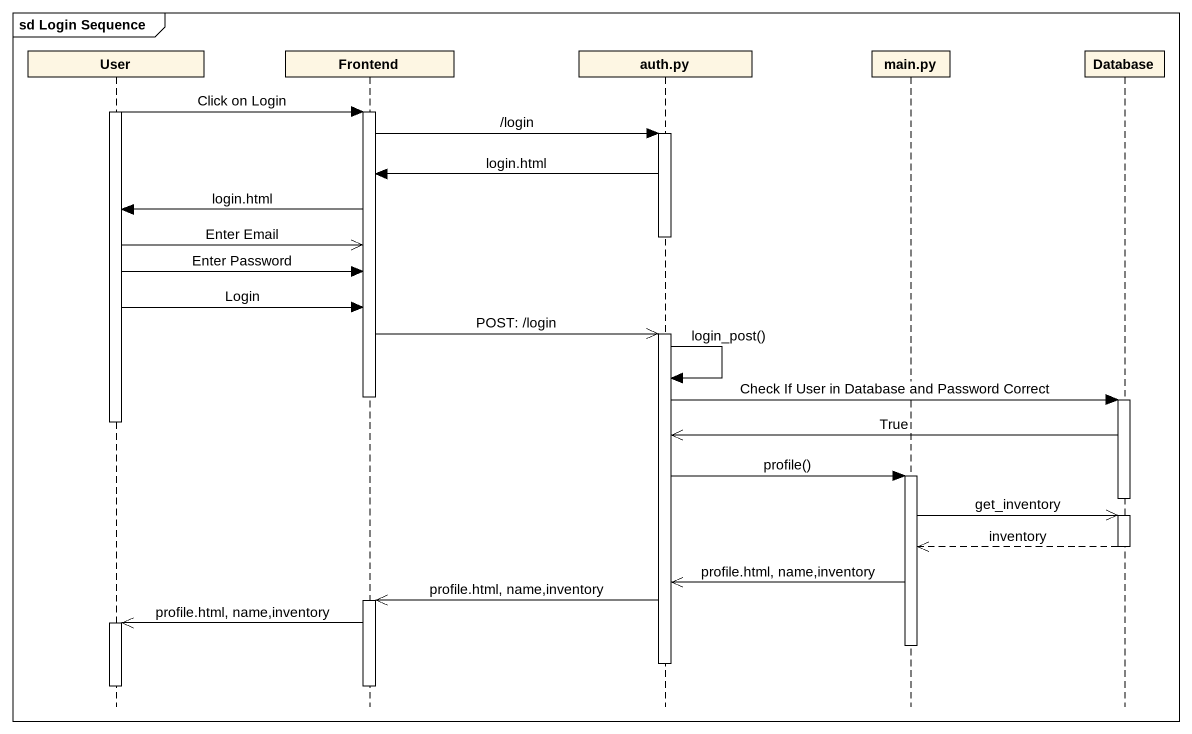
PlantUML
@startuml
mainframe sd Login Sequence
hide footbox
participant User
participant Frontend
participant "auth.py" as auth_py
participant "main.py" as main_py
participant "Database" as Database_

activate User
User -> Frontend : Click on Login
activate Frontend
Frontend -> auth_py : /login
activate auth_py
auth_py -> Frontend : login.html
Frontend -> User : login.html
deactivate auth_py
User ->> Frontend : Enter Email
User -> Frontend : Enter Password
User -> Frontend : Login
Frontend ->> auth_py : POST: /login
activate auth_py
auth_py -> auth_py : login_post()
deactivate Frontend
auth_py -> Database_ : Check If User in Database and Password Correct
activate Database_
deactivate User
Database_ ->> auth_py : True
auth_py -> main_py : profile()
activate main_py
deactivate Database_
main_py ->> Database_ : get_inventory
activate Database_
Database_ -->> main_py : inventory
deactivate Database_
main_py ->> auth_py : profile.html, name,inventory
auth_py ->> Frontend : profile.html, name,inventory
activate Frontend
Frontend ->> User : profile.html, name,inventory
activate User
deactivate main_py
deactivate auth_py
deactivate Frontend
deactivate User
@enduml
